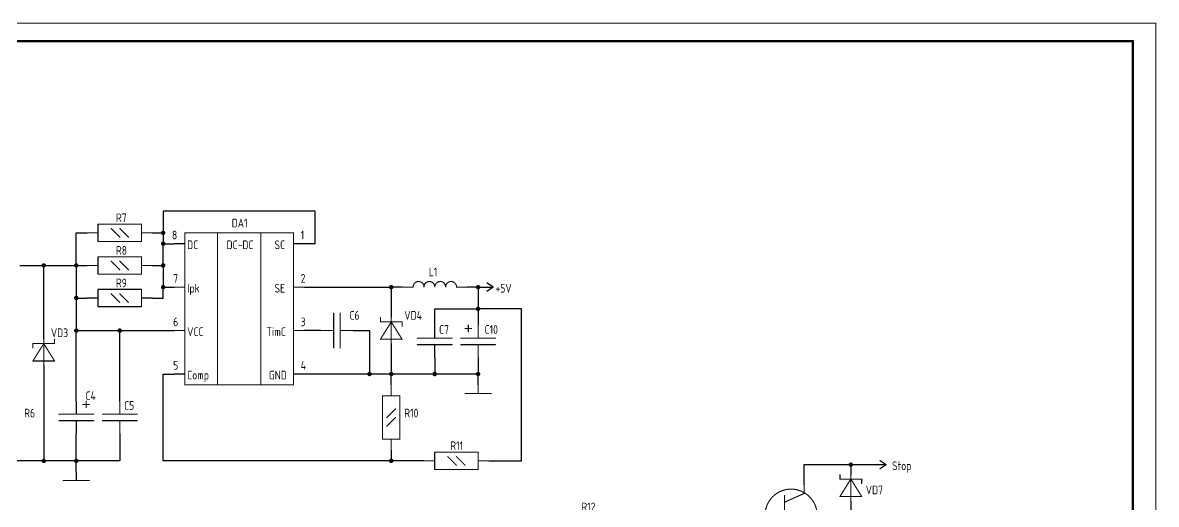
# Model space of a CAD drawing. Extents: x 5 to 425, y 5 to 303.
# Drawn here: x 164.1 to 425.1, y 192.2 to 303.1 of the extents above; entities that cross this region are included whole.
import ezdxf

# ---------------------------------------------------------------- set-up
doc = ezdxf.new("R2010")
doc.units = 0
doc.header["$MEASUREMENT"] = 0
doc.layers.get('0').update_dxf_attribs({"linetype": 'CONTINUOUS'})
for name, color, linetype in [('FOCN', 4, 'CONTINUOUS'), ('RAZM', 3, 'CONTINUOUS'), ('SHEET1', 2, 'CONTINUOUS')]:
    doc.layers.add(name, color=color, linetype=linetype)
doc.styles.get("Standard").update_dxf_attribs({"font": 'GOST_3.TTF', "height": 4})

# ---------------------------------------------------------------- blocks, each defined once
blk = doc.blocks.new('UNIT_DISC')
at = {"linetype": 'Continuous', "const_width": 0.5}
blk.add_lwpolyline([(0.25, 0, 1), (-0.25, 0, 1)], format="xyb", close=True, dxfattribs=at)

msp = doc.modelspace()

# ---------------------------------------------------------------- linework, layer by layer
at = {"linetype": 'Continuous'}
for points, const_width in [([(196.75, 254.74, 1), (196.24, 254.74, 1)], 0.508), ([(196.56, 254.74, 1), (196.43, 254.74, 1)], 0.127), ([(196.56, 254.74, 1), (196.43, 254.74, 1)], 0.127), ([(196.56, 254.74, 1), (196.43, 254.74, 1)], 0.127), ([(196.75, 252.24, 1), (196.24, 252.24, 1)], 0.508), ([(196.56, 252.24, 1), (196.43, 252.24, 1)], 0.127), ([(196.56, 252.24, 1), (196.43, 252.24, 1)], 0.127), ([(196.56, 252.24, 1), (196.43, 252.24, 1)], 0.127), ([(169.25, 247.24, 1), (168.74, 247.24, 1)], 0.508), ([(169.06, 247.24, 1), (168.93, 247.24, 1)], 0.127), ([(169.06, 247.24, 1), (168.93, 247.24, 1)], 0.127), ([(169.06, 247.24, 1), (168.93, 247.24, 1)], 0.127), ([(176.75, 247.24, 1), (176.24, 247.24, 1)], 0.508), ([(176.56, 247.24, 1), (176.43, 247.24, 1)], 0.127), ([(176.56, 247.24, 1), (176.43, 247.24, 1)], 0.127), ([(176.56, 247.24, 1), (176.43, 247.24, 1)], 0.127), ([(176.56, 247.24, 1), (176.43, 247.24, 1)], 0.127), ([(196.75, 247.24, 1), (196.24, 247.24, 1)], 0.508), ([(196.56, 247.24, 1), (196.43, 247.24, 1)], 0.127), ([(196.56, 247.24, 1), (196.43, 247.24, 1)], 0.127), ([(196.56, 247.24, 1), (196.43, 247.24, 1)], 0.127), ([(196.75, 242.24, 1), (196.24, 242.24, 1)], 0.508), ([(249.25, 242.24, 1), (248.74, 242.24, 1)], 0.508), ([(269.25, 242.24, 1), (268.74, 242.24, 1)], 0.508), ([(176.75, 239.74, 1), (176.24, 239.74, 1)], 0.508), ([(196.56, 242.24, 1), (196.43, 242.24, 1)], 0.127), ([(196.56, 242.24, 1), (196.43, 242.24, 1)], 0.127), ([(196.56, 242.24, 1), (196.43, 242.24, 1)], 0.127), ([(249.06, 242.24, 1), (248.93, 242.24, 1)], 0.127), ([(249.06, 242.24, 1), (248.93, 242.24, 1)], 0.127), ([(249.06, 242.24, 1), (248.93, 242.24, 1)], 0.127), ([(269.06, 242.24, 1), (268.93, 242.24, 1)], 0.127), ([(269.06, 242.24, 1), (268.93, 242.24, 1)], 0.127), ([(269.06, 242.24, 1), (268.93, 242.24, 1)], 0.127), ([(176.56, 239.74, 1), (176.43, 239.74, 1)], 0.127), ([(176.56, 239.74, 1), (176.43, 239.74, 1)], 0.127), ([(176.56, 239.74, 1), (176.43, 239.74, 1)], 0.127), ([(269.25, 237.24, 1), (268.74, 237.24, 1)], 0.508), ([(269.06, 237.24, 1), (268.93, 237.24, 1)], 0.127), ([(269.06, 237.24, 1), (268.93, 237.24, 1)], 0.127), ([(269.06, 237.24, 1), (268.93, 237.24, 1)], 0.127), ([(269.06, 237.24, 1), (268.93, 237.24, 1)], 0.127), ([(176.75, 232.24, 1), (176.24, 232.24, 1)], 0.508), ([(176.56, 232.24, 1), (176.43, 232.24, 1)], 0.127), ([(176.56, 232.24, 1), (176.43, 232.24, 1)], 0.127), ([(176.56, 232.24, 1), (176.43, 232.24, 1)], 0.127), ([(186.75, 232.24, 1), (186.24, 232.24, 1)], 0.508), ([(186.56, 232.24, 1), (186.43, 232.24, 1)], 0.127), ([(186.56, 232.24, 1), (186.43, 232.24, 1)], 0.127), ([(186.56, 232.24, 1), (186.43, 232.24, 1)], 0.127), ([(244.25, 222.24, 1), (243.74, 222.24, 1)], 0.508), ([(244.06, 222.24, 1), (243.93, 222.24, 1)], 0.127), ([(244.06, 222.24, 1), (243.93, 222.24, 1)], 0.127), ([(244.06, 222.24, 1), (243.93, 222.24, 1)], 0.127), ([(249.25, 222.24, 1), (248.74, 222.24, 1)], 0.508), ([(249.06, 222.24, 1), (248.93, 222.24, 1)], 0.127), ([(249.06, 222.24, 1), (248.93, 222.24, 1)], 0.127), ([(249.06, 222.24, 1), (248.93, 222.24, 1)], 0.127), ([(249.06, 222.24, 1), (248.93, 222.24, 1)], 0.127), ([(259.25, 222.24, 1), (258.74, 222.24, 1)], 0.508), ([(259.06, 222.24, 1), (258.93, 222.24, 1)], 0.127), ([(259.06, 222.24, 1), (258.93, 222.24, 1)], 0.127), ([(259.06, 222.24, 1), (258.93, 222.24, 1)], 0.127), ([(269.25, 222.24, 1), (268.74, 222.24, 1)], 0.508), ([(269.06, 222.24, 1), (268.93, 222.24, 1)], 0.127), ([(269.06, 222.24, 1), (268.93, 222.24, 1)], 0.127), ([(269.06, 222.24, 1), (268.93, 222.24, 1)], 0.127), ([(176.56, 215.99, 1), (176.43, 215.99, 1)], 0.127), ([(176.56, 208.49, 1), (176.43, 208.49, 1)], 0.127), ([(169.25, 202.24, 1), (168.74, 202.24, 1)], 0.508), ([(169.06, 202.24, 1), (168.93, 202.24, 1)], 0.127), ([(169.06, 202.24, 1), (168.93, 202.24, 1)], 0.127), ([(169.06, 202.24, 1), (168.93, 202.24, 1)], 0.127), ([(176.75, 202.24, 1), (176.24, 202.24, 1)], 0.508), ([(176.56, 202.24, 1), (176.43, 202.24, 1)], 0.127), ([(176.56, 202.24, 1), (176.43, 202.24, 1)], 0.127), ([(176.56, 202.24, 1), (176.43, 202.24, 1)], 0.127), ([(176.56, 202.24, 1), (176.43, 202.24, 1)], 0.127), ([(249.25, 202.24, 1), (248.74, 202.24, 1)], 0.508), ([(249.06, 202.24, 1), (248.93, 202.24, 1)], 0.127), ([(249.06, 202.24, 1), (248.93, 202.24, 1)], 0.127), ([(249.06, 202.24, 1), (248.93, 202.24, 1)], 0.127), ([(355.06, 201.37, 1), (354.55, 201.37, 1)], 0.508)]:
    msp.add_lwpolyline(points, format="xyb", close=True, dxfattribs=dict(at, const_width=const_width))
at = {"layer": 'FOCN', "const_width": 0.525, "flags": 128}
msp.add_lwpolyline([(26, 10.15), (419.75, 10.15), (419.75, 298.9), (26, 298.9)], close=True, dxfattribs=at)
at = {"layer": 'RAZM', "const_width": 0.263}
msp.add_lwpolyline([(5, 5), (425, 5), (425, 303), (5, 303)], close=True, dxfattribs=at)
at = {"layer": 'SHEET1', "linetype": 'Continuous'}
for p, q in [((196.5, 259.74), (196.5, 254.74)), ((231.5, 259.74), (196.5, 259.74)), ((231.5, 252.24), (231.5, 259.74)), ((176.5, 254.74), (179, 254.74)), ((176.5, 247.24), (176.5, 254.74)), ((194, 254.74), (196.5, 254.74)), ((196.5, 254.74), (196.5, 252.24)), ((196.5, 247.24), (196.5, 252.24)), ((196.5, 252.24), (199, 252.24)), ((231.5, 252.24), (229, 252.24)), ((163.5, 247.24), (169, 247.24)), ((169, 247.24), (176.5, 247.24)), ((169, 230.24), (169, 247.24)), ((176.5, 247.24), (179, 247.24)), ((176.5, 247.24), (176.5, 239.74)), ((194, 247.24), (196.5, 247.24)), ((196.5, 247.24), (196.5, 242.24)), ((272.5, 242.24), (271, 243.24)), ((196.5, 239.74), (196.5, 242.24)), ((196.5, 242.24), (199, 242.24)), ((229, 242.24), (249, 242.24)), ((251.5, 242.24), (249, 242.24)), ((249, 242.24), (249, 235.24)), ((269, 242.24), (266.5, 242.24)), ((269, 242.24), (272.5, 242.24)), ((269, 242.24), (269, 237.24)), ((272.5, 242.24), (271, 241.24)), ((176.5, 239.74), (179, 239.74)), ((176.5, 239.74), (176.5, 232.24)), ((194, 239.74), (196.5, 239.74)), ((259, 233.49), (259, 237.24)), ((259, 237.24), (269, 237.24)), ((269, 237.24), (269, 233.49)), ((279, 237.24), (269, 237.24)), ((176.5, 232.24), (186.5, 232.24)), ((176.5, 215.99), (176.5, 232.24)), ((186.5, 215.99), (186.5, 232.24)), ((186.5, 232.24), (199, 232.24)), ((232.75, 232.24), (229, 232.24)), ((240.25, 232.24), (244, 232.24)), ((244, 232.24), (244, 222.24)), ((249, 229.24), (249, 222.24)), ((259, 225.99), (259, 222.24)), ((269, 225.99), (269, 222.24)), ((169, 224.24), (169, 202.24)), ((196.5, 202.24), (196.5, 222.24)), ((196.5, 222.24), (199, 222.24)), ((244, 222.24), (229, 222.24)), ((249, 222.24), (244, 222.24)), ((249, 219.74), (249, 222.24)), ((259, 222.24), (249, 222.24)), ((269, 222.24), (259, 222.24)), ((269, 219.74), (269, 222.24)), ((176.5, 202.24), (176.5, 208.49)), ((186.5, 208.49), (186.5, 202.24)), ((249, 204.74), (249, 202.24)), ((169, 202.24), (161.5, 202.24)), ((176.5, 202.24), (169, 202.24)), ((176.5, 199.74), (176.5, 202.24)), ((186.5, 202.24), (176.5, 202.24)), ((249, 202.24), (196.5, 202.24)), ((256.5, 202.24), (249, 202.24)), ((271.5, 202.24), (279, 202.24)), ((354.8, 192.99), (354.8, 189.49))]:
    msp.add_line(p, q, dxfattribs=at)
at = {"layer": 'SHEET1'}
for p, q in [((279, 202.24), (279, 237.24)), ((344.05, 196.74), (344.05, 201.37)), ((344.05, 201.37), (360.36, 201.37)), ((354.8, 201.37), (354.8, 198.99))]:
    msp.add_line(p, q, dxfattribs=at)
at = {"layer": 'SHEET1', "linetype": 'Continuous'}
for points, const_width in [([(181.5, 252.74), (181.5, 256.74)], 0.254), ([(181.5, 256.74), (191.5, 256.74)], 0.254), ([(186.5, 253.74), (184.5, 255.74)], 0.254), ([(188.5, 253.74), (186.5, 255.74)], 0.254), ([(191.5, 256.74), (191.5, 252.74)], 0.254), ([(181.5, 254.74), (179, 254.74)], 0.254), ([(179, 254.74), (181.5, 254.74)], 0.254), ([(191.5, 254.74), (194, 254.74)], 0.254), ([(191.5, 254.74), (194, 254.74)], 0.254), ([(201.5, 254.74), (201.5, 219.74)], 0.254), ([(201.5, 254.74), (226.5, 254.74)], 0.254), ([(209, 254.74), (209, 219.74)], 0.254), ([(219, 254.74), (219, 219.74)], 0.254), ([(226.5, 254.74), (226.5, 219.74)], 0.254), ([(191.5, 252.74), (181.5, 252.74)], 0.254), ([(201.5, 252.24), (199, 252.24)], 0.254), ([(199, 252.24), (201.5, 252.24)], 0.254), ([(226.5, 252.24), (229, 252.24)], 0.254), ([(226.5, 252.24), (229, 252.24)], 0.254), ([(181.5, 245.24), (181.5, 249.24)], 0.254), ([(181.5, 249.24), (191.5, 249.24)], 0.254), ([(186.5, 246.24), (184.5, 248.24)], 0.254), ([(188.5, 246.24), (186.5, 248.24)], 0.254), ([(191.5, 249.24), (191.5, 245.24)], 0.254), ([(181.5, 247.24), (179, 247.24)], 0.254), ([(179, 247.24), (181.5, 247.24)], 0.254), ([(191.5, 245.24), (181.5, 245.24)], 0.254), ([(191.5, 247.24), (194, 247.24)], 0.254), ([(191.5, 247.24), (194, 247.24)], 0.254), ([(181.5, 237.74), (181.5, 241.74)], 0.254), ([(181.5, 241.74), (191.5, 241.74)], 0.254), ([(186.5, 238.74), (184.5, 240.74)], 0.254), ([(188.5, 238.74), (186.5, 240.74)], 0.254), ([(191.5, 241.74), (191.5, 237.74)], 0.254), ([(201.5, 242.24), (199, 242.24)], 0.254), ([(199, 242.24), (201.5, 242.24)], 0.254), ([(226.5, 242.24), (229, 242.24)], 0.254), ([(226.5, 242.24), (229, 242.24)], 0.254), ([(254, 242.24), (251.5, 242.24)], 0.254), ([(254.02, 242.24), (251.5, 242.24)], 0.254), ([(264, 242.24), (266.5, 242.24)], 0.254), ([(264.02, 242.24), (266.5, 242.24)], 0.254), ([(181.5, 239.74), (179, 239.74)], 0.254), ([(179, 239.74), (181.5, 239.74)], 0.254), ([(191.5, 237.74), (181.5, 237.74)], 0.254), ([(191.5, 239.74), (194, 239.74)], 0.254), ([(191.5, 239.74), (194, 239.74)], 0.254), ([(246.5, 235.24), (246.5, 234.24)], 0.254), ([(249, 234.24), (249, 235.24)], 0.254), ([(249, 229.24), (249, 235.24)], 0.254), ([(201.5, 232.24), (199, 232.24)], 0.254), ([(199, 232.24), (201.5, 232.24)], 0.254), ([(226.5, 232.24), (229, 232.24)], 0.254), ([(226.5, 232.24), (229, 232.24)], 0.254), ([(235.75, 232.24), (232.75, 232.24)], 0.254), ([(232.75, 232.24), (235.75, 232.24)], 0.254), ([(237.25, 232.24), (240.25, 232.24)], 0.254), ([(237.25, 232.24), (240.25, 232.24)], 0.254), ([(246.5, 234.24), (249, 234.24)], 0.254), ([(249, 234.24), (246.5, 230.24)], 0.254), ([(249, 234.24), (251.5, 234.24)], 0.254), ([(251.5, 230.24), (249, 234.24)], 0.254), ([(251.5, 234.24), (251.5, 233.24)], 0.254), ([(259, 230.49), (259, 233.49)], 0.254), ([(259, 233.49), (259, 230.49)], 0.254), ([(267.5, 232.74), (266, 232.74)], 0.254), ([(266.75, 233.49), (266.75, 231.99)], 0.254), ([(269, 230.49), (269, 233.49)], 0.254), ([(269, 233.49), (269, 230.49)], 0.254), ([(169, 229.24), (169, 230.24)], 0.254), ([(169, 224.24), (169, 230.24)], 0.254), ([(171.5, 230.24), (171.5, 229.24)], 0.254), ([(249, 230.24), (246.5, 230.24)], 0.254), ([(249, 230.24), (249, 229.24)], 0.254), ([(249, 230.24), (251.5, 230.24)], 0.254), ([(169, 229.24), (166.5, 225.24)], 0.254), ([(169, 229.24), (166.5, 229.24)], 0.254), ([(166.5, 229.24), (166.5, 228.24)], 0.254), ([(171.5, 225.24), (169, 229.24)], 0.254), ([(171.5, 229.24), (169, 229.24)], 0.254), ([(259, 228.99), (259, 225.99)], 0.254), ([(259, 228.99), (259, 225.99)], 0.254), ([(269, 228.99), (269, 225.99)], 0.254), ([(269, 228.99), (269, 225.99)], 0.254), ([(169, 225.24), (166.5, 225.24)], 0.254), ([(169, 225.24), (169, 224.24)], 0.254), ([(169, 225.24), (171.5, 225.24)], 0.254), ([(201.5, 222.24), (199, 222.24)], 0.254), ([(199, 222.24), (201.5, 222.24)], 0.254), ([(226.5, 222.24), (229, 222.24)], 0.254), ([(226.5, 222.24), (229, 222.24)], 0.254), ([(201.5, 219.74), (226.5, 219.74)], 0.254), ([(249, 217.24), (249, 219.74)], 0.254), ([(249, 217.24), (249, 219.74)], 0.254), ([(269, 218.74), (269, 219.74)], 0.254), ([(269, 217.74), (269, 219.74)], 0.254), ([(247, 207.24), (247, 217.24)], 0.254), ([(247, 217.24), (251, 217.24)], 0.254), ([(251, 217.24), (251, 207.24)], 0.254), ([(266, 217.74), (272, 217.74)], 0.254), ([(176.5, 212.99), (176.5, 215.99)], 0.254), ([(176.5, 215.99), (176.5, 212.99)], 0.254), ([(176.5, 212.99), (176.5, 215.99)], 0.254), ([(176.5, 215.99), (176.5, 212.99)], 0.254), ([(176.5, 212.99), (176.5, 215.99)], 0.254), ([(176.5, 215.99), (176.5, 212.99)], 0.254), ([(178, 215.24), (179.5, 215.24)], 0.254), ([(178, 215.24), (179.5, 215.24)], 0.254), ([(178, 215.24), (179.5, 215.24)], 0.254), ([(178.75, 215.99), (178.75, 214.49)], 0.254), ([(178.75, 215.99), (178.75, 214.49)], 0.254), ([(178.75, 215.99), (178.75, 214.49)], 0.254), ([(186.5, 212.99), (186.5, 215.99)], 0.254), ([(186.5, 215.99), (186.5, 212.99)], 0.254), ([(250, 214.24), (248, 212.24)], 0.254), ([(176.5, 211.49), (176.5, 208.49)], 0.254), ([(176.5, 211.49), (176.5, 208.49)], 0.254), ([(176.5, 211.49), (176.5, 208.49)], 0.254), ([(176.5, 211.49), (176.5, 208.49)], 0.254), ([(176.5, 211.49), (176.5, 208.49)], 0.254), ([(176.5, 211.49), (176.5, 208.49)], 0.254), ([(186.5, 211.49), (186.5, 208.49)], 0.254), ([(186.5, 211.49), (186.5, 208.49)], 0.254), ([(250, 212.24), (248, 210.24)], 0.254), ([(251, 207.24), (247, 207.24)], 0.254), ([(249, 207.24), (249, 204.74)], 0.254), ([(249, 204.74), (249, 207.24)], 0.254), ([(259, 200.24), (259, 204.24)], 0.254), ([(259, 204.24), (269, 204.24)], 0.254), ([(269, 204.24), (269, 200.24)], 0.254), ([(259, 202.24), (256.5, 202.24)], 0.254), ([(256.5, 202.24), (259, 202.24)], 0.254), ([(264, 201.24), (262, 203.24)], 0.254), ([(266, 201.24), (264, 203.24)], 0.254), ([(269, 202.24), (271.5, 202.24)], 0.254), ([(269, 202.24), (271.5, 202.24)], 0.254), ([(362.8, 201.37), (360.3, 201.37)], 0.254), ([(362.93, 201.37), (361.43, 202.37)], 0.3), ([(362.93, 201.37), (361.43, 200.37)], 0.3), ([(176.5, 198.74), (176.5, 199.74)], 0.254), ([(176.5, 197.74), (176.5, 199.74)], 0.254), ([(269, 200.24), (259, 200.24)], 0.254), ([(352.3, 199.05), (352.3, 198.05)], 0.254), ([(354.8, 198.05), (354.8, 199.05)], 0.254), ([(354.8, 193.05), (354.8, 199.05)], 0.254), ([(173.5, 197.74), (179.5, 197.74)], 0.254), ([(344.05, 195.74), (344.05, 196.74)], 0.254), ([(344.05, 194.74), (344.05, 196.74)], 0.254), ([(352.3, 194.05), (354.8, 198.05)], 0.254), ([(352.3, 198.05), (354.8, 198.05)], 0.254), ([(354.8, 198.05), (357.3, 194.05)], 0.254), ([(354.8, 198.05), (357.3, 198.05)], 0.254), ([(357.3, 198.05), (357.3, 197.05)], 0.254), ([(344.05, 194.74), (339.55, 192.74)], 0.254), ([(339.55, 194.24), (339.55, 185.24)], 0.254), ([(354.8, 194.05), (352.3, 194.05)], 0.254), ([(354.8, 194.05), (354.8, 193.05)], 0.254), ([(354.8, 194.05), (357.3, 194.05)], 0.254)]:
    msp.add_lwpolyline(points, dxfattribs=dict(at, const_width=const_width))
at = {"layer": 'SHEET1', "linetype": 'Continuous', "const_width": 0.254}
for points in [[(256.53, 242.29, 1), (254.03, 242.29, 1)], [(259.03, 242.29, 1), (256.53, 242.29, 1)], [(261.53, 242.29, 1), (259.03, 242.29, 1)], [(264.03, 242.29, 1), (261.53, 242.29, 1)]]:
    msp.add_lwpolyline(points, format="xyb", dxfattribs=at)
at = {"layer": 'SHEET1', "color": 5, "linetype": 'Continuous', "const_width": 0.254}
for points in [[(235.75, 228.24), (235.75, 236.24)], [(237.25, 228.24), (237.25, 236.24)], [(255, 230.49), (263, 230.49)], [(273, 230.49), (265, 230.49)], [(255, 228.99), (263, 228.99)], [(273, 228.99), (265, 228.99)], [(172.5, 212.99), (180.5, 212.99)], [(172.5, 212.99), (180.5, 212.99)], [(172.5, 212.99), (180.5, 212.99)], [(172.5, 211.49), (180.5, 211.49)], [(172.5, 211.49), (180.5, 211.49)], [(172.5, 211.49), (180.5, 211.49)], [(182.5, 212.99), (190.5, 212.99)], [(182.5, 211.49), (190.5, 211.49)]]:
    msp.add_lwpolyline(points, dxfattribs=at)
at = {"layer": 'SHEET1', "linetype": 'Continuous', "const_width": 0.254}
msp.add_lwpolyline([(335.05, 189.74, 1), (347.05, 189.74, 1)], format="xyb", close=True, dxfattribs=at)

# ---------------------------------------------------------------- block references
at = {"layer": 'SHEET1'}
for p, xscale, yscale, zscale in [((181.5, 256.74), 0.254, 0.254, 0.254), ((181.5, 256.74), 0.254, 0.254, 0.254), ((184.5, 255.74), 0.254, 0.254, 0.254), ((186.5, 255.74), 0.254, 0.254, 0.254), ((191.5, 256.74), 0.254, 0.254, 0.254), ((191.5, 256.74), 0.254, 0.254, 0.254), ((179, 254.74), 0.254, 0.254, 0.254), ((179, 254.74), 0.254, 0.254, 0.254), ((181.5, 254.74), 0.254, 0.254, 0.254), ((181.5, 254.74), 0.254, 0.254, 0.254), ((186.5, 253.74), 0.254, 0.254, 0.254), ((188.5, 253.74), 0.254, 0.254, 0.254), ((191.5, 254.74), 0.254, 0.254, 0.254), ((191.5, 254.74), 0.254, 0.254, 0.254), ((194, 254.74), 0.254, 0.254, 0.254), ((194, 254.74), 0.254, 0.254, 0.254), ((201.5, 254.74), 0.254, 0.254, 0.254), ((201.5, 254.74), 0.254, 0.254, 0.254), ((209, 254.74), 0.254, 0.254, 0.254), ((219, 254.74), 0.254, 0.254, 0.254), ((226.5, 254.74), 0.254, 0.254, 0.254), ((226.5, 254.74), 0.254, 0.254, 0.254), ((181.5, 252.74), 0.254, 0.254, 0.254), ((181.5, 252.74), 0.254, 0.254, 0.254), ((191.5, 252.74), 0.254, 0.254, 0.254), ((191.5, 252.74), 0.254, 0.254, 0.254), ((199, 252.24), 0.254, 0.254, 0.254), ((199, 252.24), 0.254, 0.254, 0.254), ((201.5, 252.24), 0.254, 0.254, 0.254), ((201.5, 252.24), 0.254, 0.254, 0.254), ((226.5, 252.24), 0.254, 0.254, 0.254), ((226.5, 252.24), 0.254, 0.254, 0.254), ((229, 252.24), 0.254, 0.254, 0.254), ((229, 252.24), 0.254, 0.254, 0.254), ((181.5, 249.24), 0.254, 0.254, 0.254), ((181.5, 249.24), 0.254, 0.254, 0.254), ((184.5, 248.24), 0.254, 0.254, 0.254), ((186.5, 248.24), 0.254, 0.254, 0.254), ((191.5, 249.24), 0.254, 0.254, 0.254), ((191.5, 249.24), 0.254, 0.254, 0.254), ((179, 247.24), 0.254, 0.254, 0.254), ((179, 247.24), 0.254, 0.254, 0.254), ((181.5, 247.24), 0.254, 0.254, 0.254), ((181.5, 247.24), 0.254, 0.254, 0.254), ((181.5, 245.24), 0.254, 0.254, 0.254), ((181.5, 245.24), 0.254, 0.254, 0.254), ((186.5, 246.24), 0.254, 0.254, 0.254), ((188.5, 246.24), 0.254, 0.254, 0.254), ((191.5, 247.24), 0.254, 0.254, 0.254), ((191.5, 247.24), 0.254, 0.254, 0.254), ((191.5, 245.24), 0.254, 0.254, 0.254), ((191.5, 245.24), 0.254, 0.254, 0.254), ((194, 247.24), 0.254, 0.254, 0.254), ((194, 247.24), 0.254, 0.254, 0.254), ((181.5, 241.74), 0.254, 0.254, 0.254), ((181.5, 241.74), 0.254, 0.254, 0.254), ((184.5, 240.74), 0.254, 0.254, 0.254), ((186.5, 240.74), 0.254, 0.254, 0.254), ((191.5, 241.74), 0.254, 0.254, 0.254), ((191.5, 241.74), 0.254, 0.254, 0.254), ((199, 242.24), 0.254, 0.254, 0.254), ((199, 242.24), 0.254, 0.254, 0.254), ((201.5, 242.24), 0.254, 0.254, 0.254), ((201.5, 242.24), 0.254, 0.254, 0.254), ((226.5, 242.24), 0.254, 0.254, 0.254), ((226.5, 242.24), 0.254, 0.254, 0.254), ((229, 242.24), 0.254, 0.254, 0.254), ((229, 242.24), 0.254, 0.254, 0.254), ((251.5, 242.24), 0.254, 0.254, 0.254), ((251.5, 242.24), 0.254, 0.254, 0.254), ((254, 242.24), 0.254, 0.254, 0.254), ((254.02, 242.24), 0.254, 0.254, 0.254), ((254.03, 242.29), 0.254, 0.254, 0.254), ((256.53, 242.29), 0.254, 0.254, 0.254), ((256.53, 242.29), 0.254, 0.254, 0.254), ((259.03, 242.29), 0.254, 0.254, 0.254), ((259.03, 242.29), 0.254, 0.254, 0.254), ((261.53, 242.29), 0.254, 0.254, 0.254), ((261.53, 242.29), 0.254, 0.254, 0.254), ((264, 242.24), 0.254, 0.254, 0.254), ((264.02, 242.24), 0.254, 0.254, 0.254), ((264.03, 242.29), 0.254, 0.254, 0.254), ((266.5, 242.24), 0.254, 0.254, 0.254), ((266.5, 242.24), 0.254, 0.254, 0.254), ((179, 239.74), 0.254, 0.254, 0.254), ((179, 239.74), 0.254, 0.254, 0.254), ((181.5, 239.74), 0.254, 0.254, 0.254), ((181.5, 239.74), 0.254, 0.254, 0.254), ((181.5, 237.74), 0.254, 0.254, 0.254), ((181.5, 237.74), 0.254, 0.254, 0.254), ((186.5, 238.74), 0.254, 0.254, 0.254), ((188.5, 238.74), 0.254, 0.254, 0.254), ((191.5, 239.74), 0.254, 0.254, 0.254), ((191.5, 239.74), 0.254, 0.254, 0.254), ((191.5, 237.74), 0.254, 0.254, 0.254), ((191.5, 237.74), 0.254, 0.254, 0.254), ((194, 239.74), 0.254, 0.254, 0.254), ((194, 239.74), 0.254, 0.254, 0.254), ((235.75, 236.24), 0.254, 0.254, 0.254), ((237.25, 236.24), 0.254, 0.254, 0.254), ((246.5, 235.24), 0.254, 0.254, 0.254), ((249, 235.24), 0.254, 0.254, 0.254), ((249, 235.24), 0.254, 0.254, 0.254), ((199, 232.24), 0.254, 0.254, 0.254), ((199, 232.24), 0.254, 0.254, 0.254), ((201.5, 232.24), 0.254, 0.254, 0.254), ((201.5, 232.24), 0.254, 0.254, 0.254), ((226.5, 232.24), 0.254, 0.254, 0.254), ((226.5, 232.24), 0.254, 0.254, 0.254), ((229, 232.24), 0.254, 0.254, 0.254), ((229, 232.24), 0.254, 0.254, 0.254), ((232.75, 232.24), 0.254, 0.254, 0.254), ((232.75, 232.24), 0.254, 0.254, 0.254), ((235.75, 232.24), 0.254, 0.254, 0.254), ((235.75, 232.24), 0.254, 0.254, 0.254), ((237.25, 232.24), 0.254, 0.254, 0.254), ((237.25, 232.24), 0.254, 0.254, 0.254), ((240.25, 232.24), 0.254, 0.254, 0.254), ((240.25, 232.24), 0.254, 0.254, 0.254), ((246.5, 234.24), 0.254, 0.254, 0.254), ((246.5, 234.24), 0.254, 0.254, 0.254), ((249, 234.24), 0.254, 0.254, 0.254), ((249, 234.24), 0.254, 0.254, 0.254), ((249, 234.24), 0.254, 0.254, 0.254), ((249, 234.24), 0.254, 0.254, 0.254), ((249, 234.24), 0.254, 0.254, 0.254), ((251.5, 234.24), 0.254, 0.254, 0.254), ((251.5, 234.24), 0.254, 0.254, 0.254), ((251.5, 233.24), 0.254, 0.254, 0.254), ((259, 233.49), 0.254, 0.254, 0.254), ((259, 233.49), 0.254, 0.254, 0.254), ((266, 232.74), 0.254, 0.254, 0.254), ((266.75, 233.49), 0.254, 0.254, 0.254), ((267.5, 232.74), 0.254, 0.254, 0.254), ((269, 233.49), 0.254, 0.254, 0.254), ((269, 233.49), 0.254, 0.254, 0.254), ((169, 230.24), 0.254, 0.254, 0.254), ((169, 230.24), 0.254, 0.254, 0.254), ((171.5, 230.24), 0.254, 0.254, 0.254), ((246.5, 230.24), 0.254, 0.254, 0.254), ((246.5, 230.24), 0.254, 0.254, 0.254), ((249, 230.24), 0.254, 0.254, 0.254), ((249, 230.24), 0.254, 0.254, 0.254), ((249, 230.24), 0.254, 0.254, 0.254), ((251.5, 230.24), 0.254, 0.254, 0.254), ((251.5, 230.24), 0.254, 0.254, 0.254), ((255, 230.49), 0.254, 0.254, 0.254), ((259, 230.49), 0.254, 0.254, 0.254), ((259, 230.49), 0.254, 0.254, 0.254), ((266.75, 231.99), 0.254, 0.254, 0.254), ((269, 230.49), 0.254, 0.254, 0.254), ((269, 230.49), 0.254, 0.254, 0.254), ((273, 230.49), 0.254, 0.254, 0.254), ((166.5, 229.24), 0.254, 0.254, 0.254), ((166.5, 229.24), 0.254, 0.254, 0.254), ((166.5, 228.24), 0.254, 0.254, 0.254), ((169, 229.24), 0.254, 0.254, 0.254), ((169, 229.24), 0.254, 0.254, 0.254), ((169, 229.24), 0.254, 0.254, 0.254), ((169, 229.24), 0.254, 0.254, 0.254), ((169, 229.24), 0.254, 0.254, 0.254), ((171.5, 229.24), 0.254, 0.254, 0.254), ((171.5, 229.24), 0.254, 0.254, 0.254), ((235.75, 228.24), 0.254, 0.254, 0.254), ((237.25, 228.24), 0.254, 0.254, 0.254), ((249, 229.24), 0.254, 0.254, 0.254), ((249, 229.24), 0.254, 0.254, 0.254), ((255, 228.99), 0.254, 0.254, 0.254), ((259, 228.99), 0.254, 0.254, 0.254), ((259, 228.99), 0.254, 0.254, 0.254), ((269, 228.99), 0.254, 0.254, 0.254), ((269, 228.99), 0.254, 0.254, 0.254), ((273, 228.99), 0.254, 0.254, 0.254), ((166.5, 225.24), 0.254, 0.254, 0.254), ((166.5, 225.24), 0.254, 0.254, 0.254), ((169, 225.24), 0.254, 0.254, 0.254), ((169, 225.24), 0.254, 0.254, 0.254), ((169, 225.24), 0.254, 0.254, 0.254), ((171.5, 225.24), 0.254, 0.254, 0.254), ((171.5, 225.24), 0.254, 0.254, 0.254), ((259, 225.99), 0.254, 0.254, 0.254), ((259, 225.99), 0.254, 0.254, 0.254), ((269, 225.99), 0.254, 0.254, 0.254), ((269, 225.99), 0.254, 0.254, 0.254), ((169, 224.24), 0.254, 0.254, 0.254), ((169, 224.24), 0.254, 0.254, 0.254), ((199, 222.24), 0.254, 0.254, 0.254), ((199, 222.24), 0.254, 0.254, 0.254), ((201.5, 222.24), 0.254, 0.254, 0.254), ((201.5, 222.24), 0.254, 0.254, 0.254), ((226.5, 222.24), 0.254, 0.254, 0.254), ((226.5, 222.24), 0.254, 0.254, 0.254), ((229, 222.24), 0.254, 0.254, 0.254), ((229, 222.24), 0.254, 0.254, 0.254), ((201.5, 219.74), 0.254, 0.254, 0.254), ((201.5, 219.74), 0.254, 0.254, 0.254), ((209, 219.74), 0.254, 0.254, 0.254), ((219, 219.74), 0.254, 0.254, 0.254), ((226.5, 219.74), 0.254, 0.254, 0.254), ((226.5, 219.74), 0.254, 0.254, 0.254), ((249, 219.74), 0.254, 0.254, 0.254), ((249, 219.74), 0.254, 0.254, 0.254), ((269, 219.74), 0.254, 0.254, 0.254), ((269, 219.74), 0.254, 0.254, 0.254), ((247, 217.24), 0.254, 0.254, 0.254), ((247, 217.24), 0.254, 0.254, 0.254), ((249, 217.24), 0.254, 0.254, 0.254), ((249, 217.24), 0.254, 0.254, 0.254), ((251, 217.24), 0.254, 0.254, 0.254), ((251, 217.24), 0.254, 0.254, 0.254), ((266, 217.74), 0.254, 0.254, 0.254), ((269, 218.74), 0.254, 0.254, 0.254), ((269, 217.74), 0.254, 0.254, 0.254), ((272, 217.74), 0.254, 0.254, 0.254), ((176.5, 215.99), 0.254, 0.254, 0.254), ((176.5, 215.99), 0.254, 0.254, 0.254), ((176.5, 215.99), 0.254, 0.254, 0.254), ((176.5, 215.99), 0.254, 0.254, 0.254), ((176.5, 215.99), 0.254, 0.254, 0.254), ((176.5, 215.99), 0.254, 0.254, 0.254), ((178, 215.24), 0.254, 0.254, 0.254), ((178, 215.24), 0.254, 0.254, 0.254), ((178, 215.24), 0.254, 0.254, 0.254), ((178.75, 215.99), 0.254, 0.254, 0.254), ((178.75, 215.99), 0.254, 0.254, 0.254), ((178.75, 215.99), 0.254, 0.254, 0.254), ((178.75, 214.49), 0.254, 0.254, 0.254), ((178.75, 214.49), 0.254, 0.254, 0.254), ((178.75, 214.49), 0.254, 0.254, 0.254), ((179.5, 215.24), 0.254, 0.254, 0.254), ((179.5, 215.24), 0.254, 0.254, 0.254), ((179.5, 215.24), 0.254, 0.254, 0.254), ((186.5, 215.99), 0.254, 0.254, 0.254), ((186.5, 215.99), 0.254, 0.254, 0.254), ((250, 214.24), 0.254, 0.254, 0.254), ((172.5, 212.99), 0.254, 0.254, 0.254), ((172.5, 212.99), 0.254, 0.254, 0.254), ((172.5, 212.99), 0.254, 0.254, 0.254), ((172.5, 211.49), 0.254, 0.254, 0.254), ((172.5, 211.49), 0.254, 0.254, 0.254), ((172.5, 211.49), 0.254, 0.254, 0.254), ((176.5, 212.99), 0.254, 0.254, 0.254), ((176.5, 212.99), 0.254, 0.254, 0.254), ((176.5, 212.99), 0.254, 0.254, 0.254), ((176.5, 212.99), 0.254, 0.254, 0.254), ((176.5, 212.99), 0.254, 0.254, 0.254), ((176.5, 212.99), 0.254, 0.254, 0.254), ((176.5, 211.49), 0.254, 0.254, 0.254), ((176.5, 211.49), 0.254, 0.254, 0.254), ((176.5, 211.49), 0.254, 0.254, 0.254), ((176.5, 211.49), 0.254, 0.254, 0.254), ((176.5, 211.49), 0.254, 0.254, 0.254), ((176.5, 211.49), 0.254, 0.254, 0.254), ((186.5, 212.99), 0.254, 0.254, 0.254), ((186.5, 212.99), 0.254, 0.254, 0.254), ((186.5, 211.49), 0.254, 0.254, 0.254), ((186.5, 211.49), 0.254, 0.254, 0.254), ((190.5, 212.99), 0.254, 0.254, 0.254), ((190.5, 211.49), 0.254, 0.254, 0.254), ((248, 212.24), 0.254, 0.254, 0.254), ((250, 212.24), 0.254, 0.254, 0.254), ((248, 210.24), 0.254, 0.254, 0.254), ((176.5, 208.49), 0.254, 0.254, 0.254), ((176.5, 208.49), 0.254, 0.254, 0.254), ((176.5, 208.49), 0.254, 0.254, 0.254), ((176.5, 208.49), 0.254, 0.254, 0.254), ((176.5, 208.49), 0.254, 0.254, 0.254), ((176.5, 208.49), 0.254, 0.254, 0.254), ((186.5, 208.49), 0.254, 0.254, 0.254), ((186.5, 208.49), 0.254, 0.254, 0.254), ((247, 207.24), 0.254, 0.254, 0.254), ((247, 207.24), 0.254, 0.254, 0.254), ((249, 207.24), 0.254, 0.254, 0.254), ((249, 207.24), 0.254, 0.254, 0.254), ((251, 207.24), 0.254, 0.254, 0.254), ((251, 207.24), 0.254, 0.254, 0.254), ((249, 204.74), 0.254, 0.254, 0.254), ((249, 204.74), 0.254, 0.254, 0.254), ((259, 204.24), 0.254, 0.254, 0.254), ((259, 204.24), 0.254, 0.254, 0.254), ((269, 204.24), 0.254, 0.254, 0.254), ((269, 204.24), 0.254, 0.254, 0.254), ((256.5, 202.24), 0.254, 0.254, 0.254), ((256.5, 202.24), 0.254, 0.254, 0.254), ((259, 202.24), 0.254, 0.254, 0.254), ((259, 202.24), 0.254, 0.254, 0.254), ((262, 203.24), 0.254, 0.254, 0.254), ((264, 203.24), 0.254, 0.254, 0.254), ((264, 201.24), 0.254, 0.254, 0.254), ((266, 201.24), 0.254, 0.254, 0.254), ((269, 202.24), 0.254, 0.254, 0.254), ((269, 202.24), 0.254, 0.254, 0.254), ((271.5, 202.24), 0.254, 0.254, 0.254), ((271.5, 202.24), 0.254, 0.254, 0.254), ((361.93, 201.37), 0.254, 0.254, 0.254), ((362.93, 201.37), 0.3, 0.3, 0.3), ((362.93, 201.37), 0.3, 0.3, 0.3), ((176.5, 199.74), 0.254, 0.254, 0.254), ((176.5, 199.74), 0.254, 0.254, 0.254), ((176.5, 198.74), 0.254, 0.254, 0.254), ((259, 200.24), 0.254, 0.254, 0.254), ((259, 200.24), 0.254, 0.254, 0.254), ((269, 200.24), 0.254, 0.254, 0.254), ((269, 200.24), 0.254, 0.254, 0.254), ((352.3, 199.05), -0.254, 0.254, 0.254), ((354.8, 199.05), -0.254, 0.254, 0.254), ((354.8, 199.05), -0.254, 0.254, 0.254), ((173.5, 197.74), 0.254, 0.254, 0.254), ((176.5, 197.74), 0.254, 0.254, 0.254), ((179.5, 197.74), 0.254, 0.254, 0.254), ((344.05, 195.74), 0.254, 0.254, 0.254), ((352.3, 198.05), -0.254, 0.254, 0.254), ((352.3, 198.05), -0.254, 0.254, 0.254), ((354.8, 198.05), -0.254, 0.254, 0.254), ((354.8, 198.05), -0.254, 0.254, 0.254), ((354.8, 198.05), -0.254, 0.254, 0.254), ((354.8, 198.05), -0.254, 0.254, 0.254), ((354.8, 198.05), -0.254, 0.254, 0.254), ((357.3, 198.05), -0.254, 0.254, 0.254), ((357.3, 198.05), -0.254, 0.254, 0.254), ((357.3, 197.05), -0.254, 0.254, 0.254), ((339.55, 194.24), 0.254, 0.254, 0.254), ((344.05, 194.74), 0.254, 0.254, 0.254), ((344.05, 194.74), 0.254, 0.254, 0.254), ((352.3, 194.05), -0.254, 0.254, 0.254), ((352.3, 194.05), -0.254, 0.254, 0.254), ((354.8, 194.05), -0.254, 0.254, 0.254), ((354.8, 194.05), -0.254, 0.254, 0.254), ((354.8, 194.05), -0.254, 0.254, 0.254), ((354.8, 193.05), -0.254, 0.254, 0.254), ((354.8, 193.05), -0.254, 0.254, 0.254), ((357.3, 194.05), -0.254, 0.254, 0.254), ((357.3, 194.05), -0.254, 0.254, 0.254), ((339.55, 192.74), 0.254, 0.254, 0.254), ((339.63, 192.74), 0.254, 0.254, 0.254), ((339.63, 192.74), 0.254, 0.254, 0.254)]:
    msp.add_blockref('UNIT_DISC', p, dxfattribs=dict(at, xscale=xscale, yscale=yscale, zscale=zscale))
at = {"layer": 'SHEET1', "color": 5, "xscale": 0.254, "yscale": 0.254, "zscale": 0.254}
for p in [(263, 230.49), (265, 230.49), (263, 228.99), (265, 228.99), (180.5, 212.99), (180.5, 212.99), (180.5, 212.99), (180.5, 211.49), (180.5, 211.49), (180.5, 211.49), (182.5, 212.99), (182.5, 211.49)]:
    msp.add_blockref('UNIT_DISC', p, dxfattribs=at)

# ---------------------------------------------------------------- texts
at = {"layer": 'SHEET1'}
for s, p in [('R7', (185.62, 257.2)), ('DA1', (212.28, 255.99)), ('8', (198.52, 253.24)), ('1', (228.15, 253.24)), ('R8', (185.62, 249.7)), ('DC', (202.01, 250.99)), ('DC-DC', (211.09, 250.99)), ('SC', (222.13, 250.99)), ('L1', (257.65, 244.74)), ('R9', (185.62, 242.2)), ('7', (198.79, 243.24)), ('Ipk', (202.01, 240.99)), ('SE', (222.13, 240.99)), ('2', (228.15, 243.24)), ('+5V', (273, 240.99)), ('6', (198.79, 233.24)), ('3', (228.15, 233.24)), ('C6', (239.38, 234.74)), ('VD4', (252.01, 234.74)), ('VD3', (170.65, 230.74)), ('VCC', (202.01, 230.99)), ('TimC', (220.28, 230.99)), ('C7', (260, 231.49)), ('C10', (270.5, 231.49)), ('5', (198.79, 223.24)), ('4', (228.15, 223.24)), ('Comp', (202.01, 220.99)), ('GND', (220.81, 220.99)), ('C4', (178.62, 216.24)), ('R6', (164.5, 212.24)), ('C5', (187.5, 213.99)), ('R10', (252, 212.24)), ('R11', (262.59, 204.74)), ('Stop', (364.3, 200.12)), ('VD7', (358.23, 194.56)), ('R12', (292.78, 190.65))]:
    msp.add_text(s, height=2, dxfattribs=at).set_placement(p)

doc.saveas('drawing.dxf')
